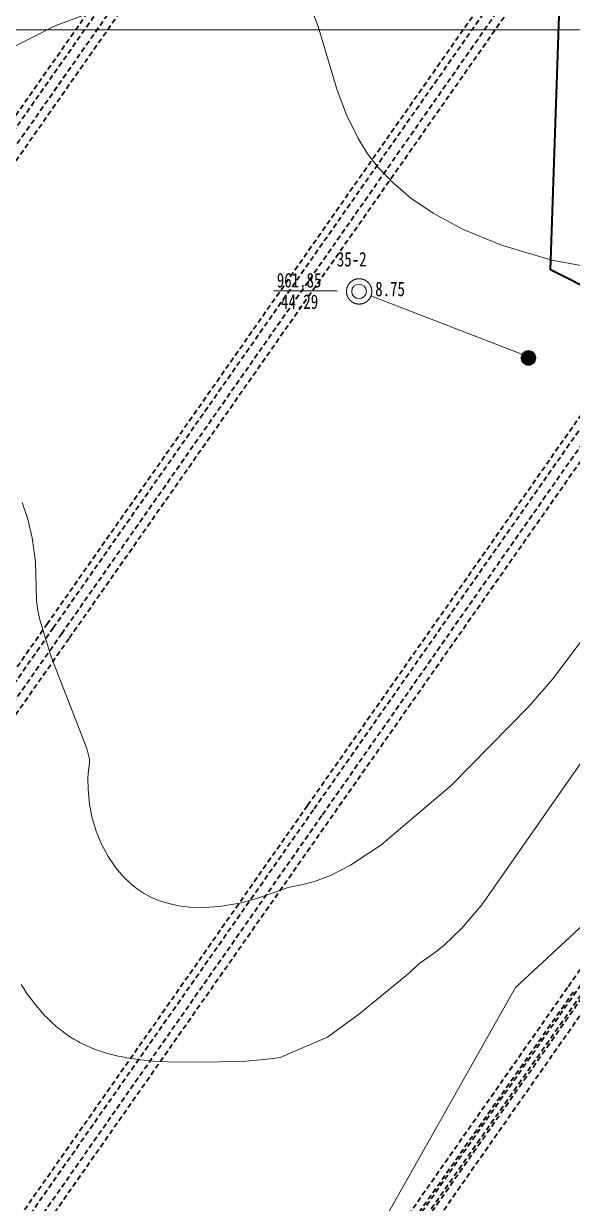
# Model space of a CAD drawing. Header units: inches. Extents: x 36473197 to 36486087, y 3899343 to 3911260.
# Drawn here: x 36477078 to 36477455, y 3905194 to 3906004 of the extents above; entities that cross this region are included whole.
import ezdxf

# ---------------------------------------------------------------- set-up
doc = ezdxf.new("R2010")
doc.units = ezdxf.units.IN
doc.header["$MEASUREMENT"] = 0
doc.linetypes.add('PHANTOM2', pattern=[1.25, 0.625, -0.125, 0.125, -0.125, 0.125, -0.125])
doc.linetypes.add('虚线', pattern=[0.0045, 0.00175, -0.001, 0.00175])
doc.layers.get('0').update_dxf_attribs({"lineweight": 0})
doc.layers.get('Defpoints').update_dxf_attribs({"lineweight": 0})
for name, color, linetype, lineweight in [('4煤底板等值线', 7, 'Continuous', 0), ('五六盘区排水系统', 7, 'Continuous', 0), ('五盘区回采巷道', 7, 'Continuous', 0), ('四盘区辅运巷', 7, 'Continuous', 0), ('居民地', 7, 'Continuous', 0), ('经纬网', 7, 'Continuous', 0), ('钻孔', 7, 'Continuous', 0), ('钻孔变量', 7, 'Continuous', 0)]:
    doc.layers.add(name, color=color, linetype=linetype, lineweight=lineweight)
doc.styles.add('仿宋', font='simfang.ttf')
doc.styles.add('宋体', font='SIMSUN.TTC')
doc.dimstyles.get("Standard").update_dxf_attribs({"dimtxt": 30, "dimasz": 20, "dimexe": 0.18, "dimexo": 0.0625, "dimgap": 0.09, "dimtad": 1, "dimdec": 0, "dimzin": 0, "dimdsep": 46, "dimtxsty": '仿宋', "dimcen": 0.09, "dimclrd": 150, "dimclre": 150, "dimadec": 0, "dimazin": 0, "dimtfac": 1, "dimtdec": 0, "dimtofl": 0, "dimtmove": 0, "dimatfit": 3, "dimfxl": 1, "dimtolj": 1, "dimtzin": 0, "dimlwd": 0, "dimarcsym": 0})

# ---------------------------------------------------------------- blocks, each defined once
blk = doc.blocks.new('*D204')
at = {"layer": 'Defpoints', "color": 0, "transparency": 16777216}
for p in [(36476925.52, 3911082.36), (36486060.15, 3904950.04), (36485936.09, 3904772.87)]:
    blk.add_point(p, dxfattribs=at)
at = {"layer": '四盘区辅运巷', "color": 150, "lineweight": -2, "transparency": 16777216}
for p, q in [((36476925.55, 3911082.41), (36477049.68, 3911259.68)), ((36485936.12, 3904772.92), (36486060.25, 3904950.19))]:
    blk.add_line(p, q, dxfattribs=at)
at = {"layer": '四盘区辅运巷', "color": 150, "lineweight": 0, "transparency": 16777216}
blk.add_line((36477065.96, 3911248.06), (36486043.76, 3904961.51), dxfattribs=at)
at = {"layer": '四盘区辅运巷', "color": 150, "transparency": 16777216}
for points in [[(36477067.87, 3911250.79), (36477064.05, 3911245.33), (36477049.58, 3911259.53)], [(36486045.68, 3904964.24), (36486041.85, 3904958.78), (36486060.15, 3904950.04)]]:
    blk.add_solid(points, dxfattribs=at)
at = {"layer": '四盘区辅运巷', "color": 0, "transparency": 16777216, "insert": (36481563.62, 3908117.29), "char_height": 30, "attachment_point": 5, "rotation": 324.99908, "style": '仿宋'}
blk.add_mtext('\\A1;1100', dxfattribs=at)

msp = doc.modelspace()

# ---------------------------------------------------------------- hatches: boundary and pattern name
at = {"layer": '钻孔变量'}
msp.add_hatch(color=7, dxfattribs=at).paths.add_polyline_path([(36477419.88, 3905774.76), (36477419.9, 3905775.2), (36477419.96, 3905775.63), (36477420.05, 3905776.06), (36477420.18, 3905776.48), (36477420.35, 3905776.88), (36477420.55, 3905777.27), (36477420.79, 3905777.64), (36477421.05, 3905777.98), (36477421.35, 3905778.31), (36477421.67, 3905778.6), (36477422.02, 3905778.87), (36477422.39, 3905779.1), (36477422.78, 3905779.31), (36477423.18, 3905779.47), (36477423.6, 3905779.61), (36477424.03, 3905779.7), (36477424.46, 3905779.76), (36477424.9, 3905779.78), (36477425.34, 3905779.76), (36477425.77, 3905779.7), (36477426.2, 3905779.61), (36477426.61, 3905779.47), (36477427.02, 3905779.31), (36477427.41, 3905779.1), (36477427.78, 3905778.87), (36477428.12, 3905778.6), (36477428.45, 3905778.31), (36477428.74, 3905777.98), (36477429.01, 3905777.64), (36477429.24, 3905777.27), (36477429.45, 3905776.88), (36477429.61, 3905776.48), (36477429.74, 3905776.06), (36477429.84, 3905775.63), (36477429.9, 3905775.2), (36477429.92, 3905774.76), (36477429.9, 3905774.32), (36477429.84, 3905773.89), (36477429.74, 3905773.46), (36477429.61, 3905773.04), (36477429.45, 3905772.64), (36477429.24, 3905772.25), (36477429.01, 3905771.88), (36477428.74, 3905771.53), (36477428.45, 3905771.21), (36477428.12, 3905770.92), (36477427.78, 3905770.65), (36477427.41, 3905770.41), (36477427.02, 3905770.21), (36477426.61, 3905770.04), (36477426.2, 3905769.91), (36477425.77, 3905769.82), (36477425.34, 3905769.76), (36477424.9, 3905769.74), (36477424.46, 3905769.76), (36477424.03, 3905769.82), (36477423.6, 3905769.91), (36477423.18, 3905770.04), (36477422.78, 3905770.21), (36477422.39, 3905770.41), (36477422.02, 3905770.65), (36477421.67, 3905770.92), (36477421.35, 3905771.21), (36477421.05, 3905771.53), (36477420.79, 3905771.88), (36477420.55, 3905772.25), (36477420.35, 3905772.64), (36477420.18, 3905773.04), (36477420.05, 3905773.46), (36477419.96, 3905773.89), (36477419.9, 3905774.32)], flags=17)

# ---------------------------------------------------------------- linework, layer by layer
at = {"color": 1, "linetype": 'PHANTOM2', "ltscale": 50}
msp.add_open_spline([(36474518.89, 3905564.83, 9720.03), (36474632.29, 3905486.71, 9720.03), (36474932.68, 3905278.94, 9720.03), (36475411.14, 3904933.24, 9720.03), (36475947.25, 3904612.08, 9720.03), (36476332.88, 3904300.81, 9720.03), (36476738.86, 3904046.77, 9720.03), (36477044.52, 3903822.93, 9720.03), (36477271.32, 3903657.79, 9720.03), (36477329.24, 3903615.75, 9720.03)], degree=3, knots=[190.057081, 190.057081, 190.057081, 190.057081, 782.360098, 1761.189043, 2728.380552, 3465.805885, 3888.060681, 4786.880983, 5094.703494, 5094.703494, 5094.703494, 5094.703494], dxfattribs=at)
at = {"layer": '4煤底板等值线', "color": 7, "linetype": 'Continuous', "lineweight": 0}
for p, q in [((36477343.38, 3905352.74), (36477309.12, 3905324.6, 60)), ((36477083.73, 3905333.91, 60), (36477081.85, 3905336.45, 60)), ((36477085.66, 3905331.42, 60), (36477083.73, 3905333.91, 60)), ((36477087.64, 3905328.96, 60), (36477085.66, 3905331.42, 60)), ((36477089.68, 3905326.56, 60), (36477087.64, 3905328.96, 60)), ((36477090.71, 3905325.4, 60), (36477089.68, 3905326.56, 60)), ((36477091.76, 3905324.25, 60), (36477090.71, 3905325.4, 60)), ((36477092.82, 3905323.11, 60), (36477091.76, 3905324.25, 60)), ((36477093.9, 3905321.99, 60), (36477092.82, 3905323.11, 60)), ((36477094.99, 3905320.9, 60), (36477093.9, 3905321.99, 60)), ((36477096.09, 3905319.83, 60), (36477094.99, 3905320.9, 60)), ((36477097.2, 3905318.77, 60), (36477096.09, 3905319.83, 60)), ((36477098.33, 3905317.72, 60), (36477097.2, 3905318.77, 60)), ((36477309.12, 3905324.6, 60), (36477286.84, 3905308.37, 60)), ((36477099.46, 3905316.71, 60), (36477098.33, 3905317.72, 60)), ((36477100.61, 3905315.72, 60), (36477099.46, 3905316.71, 60)), ((36477101.78, 3905314.74, 60), (36477100.61, 3905315.72, 60)), ((36477102.95, 3905313.78, 60), (36477101.78, 3905314.74, 60)), ((36477104.14, 3905312.85, 60), (36477102.95, 3905313.78, 60)), ((36477105.33, 3905311.94, 60), (36477104.14, 3905312.85, 60)), ((36477106.54, 3905311.05, 60), (36477105.33, 3905311.94, 60)), ((36477107.77, 3905310.18, 60), (36477106.54, 3905311.05, 60)), ((36477109, 3905309.34, 60), (36477107.77, 3905310.18, 60)), ((36477110.24, 3905308.52, 60), (36477109, 3905309.34, 60)), ((36477111.5, 3905307.73, 60), (36477110.24, 3905308.52, 60)), ((36477112.77, 3905306.95, 60), (36477111.5, 3905307.73, 60)), ((36477114.05, 3905306.21, 60), (36477112.77, 3905306.95, 60)), ((36477115.34, 3905305.49, 60), (36477114.05, 3905306.21, 60)), ((36477116.64, 3905304.78, 60), (36477115.34, 3905305.49, 60)), ((36477117.95, 3905304.1, 60), (36477116.64, 3905304.78, 60)), ((36477119.27, 3905303.45, 60), (36477117.95, 3905304.1, 60)), ((36477120.61, 3905302.82, 60), (36477119.27, 3905303.45, 60)), ((36477121.95, 3905302.2, 60), (36477120.61, 3905302.82, 60)), ((36477286.84, 3905308.37, 60), (36477254.43, 3905294.45, 60)), ((36477123.3, 3905301.61, 60), (36477121.95, 3905302.2, 60)), ((36477124.66, 3905301.04, 60), (36477123.3, 3905301.61, 60)), ((36477126.04, 3905300.49, 60), (36477124.66, 3905301.04, 60)), ((36477127.42, 3905299.96, 60), (36477126.04, 3905300.49, 60)), ((36477128.8, 3905299.45, 60), (36477127.42, 3905299.96, 60)), ((36477130.21, 3905298.96, 60), (36477128.8, 3905299.45, 60)), ((36477131.62, 3905298.48, 60), (36477130.21, 3905298.96, 60)), ((36477133.03, 3905298.03, 60), (36477131.62, 3905298.48, 60)), ((36477134.46, 3905297.59, 60), (36477133.03, 3905298.03, 60)), ((36477137.35, 3905296.78, 60), (36477134.46, 3905297.59, 60)), ((36477140.27, 3905296.03, 60), (36477137.35, 3905296.78, 60)), ((36477143.2, 3905295.35, 60), (36477140.27, 3905296.03, 60)), ((36477146.15, 3905294.73, 60), (36477143.2, 3905295.35, 60)), ((36477149.17, 3905294.17, 60), (36477146.15, 3905294.73, 60)), ((36477152.21, 3905293.66, 60), (36477149.17, 3905294.17, 60)), ((36477254.43, 3905294.45, 60), (36477247.98, 3905293.44, 60)), ((36477155.25, 3905293.22, 60), (36477152.21, 3905293.66, 60)), ((36477158.3, 3905292.83, 60), (36477155.25, 3905293.22, 60)), ((36477163.01, 3905292.33, 60), (36477158.3, 3905292.83, 60)), ((36477167.73, 3905291.94, 60), (36477163.01, 3905292.33, 60)), ((36477172.46, 3905291.64, 60), (36477167.73, 3905291.94, 60)), ((36477177.19, 3905291.41, 60), (36477172.46, 3905291.64, 60)), ((36477195.05, 3905291.16, 60), (36477177.19, 3905291.41, 60)), ((36477212.95, 3905291.42, 60), (36477195.05, 3905291.16, 60)), ((36477230.85, 3905291.77, 60), (36477212.95, 3905291.42, 60)), ((36477247.98, 3905293.44, 60), (36477230.85, 3905291.77, 60))]:
    msp.add_line(p, q, dxfattribs=at)
at = {"layer": '4煤底板等值线', "color": 7, "linetype": 'Continuous', "lineweight": 0, "flags": 128}
for points in [[(36476743.46, 3905772.81), (36476792.94, 3905788.46), (36476820.95, 3905800.51), (36476850.93, 3905817.47), (36476899.31, 3905853.61), (36477039.86, 3905968.65), (36477066.36, 3905985.88), (36477099.75, 3906002.79), (36477150.7, 3906022.16)], [(36477276.79, 3906012), (36477280.58, 3906002.4), (36477293.44, 3905958.65), (36477300.04, 3905941.65), (36477307.64, 3905926.02), (36477314.47, 3905914.99), (36477322.02, 3905905.29), (36477331.91, 3905894.97), (36477344.13, 3905884.6), (36477359.43, 3905874.1), (36477379.65, 3905863.15), (36477406.47, 3905852.11), (36477441.02, 3905841.94), (36477480.87, 3905834.54), (36477521.32, 3905831.26), (36477532.87, 3905831.06), (36477597.15, 3905835.17), (36477665.26, 3905846.26), (36477710.18, 3905857.74), (36477724.8, 3905862.6), (36477760.8, 3905878.29), (36477865.68, 3905933.23)], [(36477121.69, 3905506.61), (36477097.05, 3905569.42), (36477089.33, 3905594.94), (36477087.93, 3905601.41), (36477086.93, 3905607.95), (36477086.29, 3905634.87), (36477084.05, 3905651.28), (36477081.05, 3905664.08), (36477077.21, 3905675.48)], [(36477259.92, 3905411.18), (36477262.03, 3905411.69), (36477268.99, 3905412.89), (36477278.05, 3905415.29), (36477289, 3905419.43), (36477302.66, 3905426.36), (36477323.49, 3905440.13), (36477371.79, 3905481.08), (36477425.09, 3905535.31), (36477441.6, 3905554.53), (36477510.47, 3905646.05)], [(36477478.16, 3905521.13), (36477392.91, 3905399.24), (36477379.22, 3905383.21), (36477366.82, 3905371.32), (36477361.41, 3905366.89), (36477349.47, 3905358.42), (36477343.38, 3905352.74)], [(36477259.92, 3905411.18), (36477238.98, 3905403.7), (36477226.58, 3905400.43), (36477212.71, 3905398.12), (36477201.73, 3905397.38), (36477192.33, 3905397.65), (36477184.49, 3905398.6), (36477176.91, 3905400.26), (36477170.83, 3905402.23), (36477165.01, 3905404.75), (36477160.55, 3905407.18), (36477156.3, 3905410), (36477151.28, 3905414.04), (36477146.61, 3905418.6), (36477141.49, 3905424.69), (36477136.22, 3905432.49), (36477131.74, 3905440.9), (36477128.1, 3905449.74), (36477125.34, 3905458.84), (36477123.5, 3905468.05), (36477122.48, 3905478.58), (36477122.32, 3905486.46), (36477122.44, 3905489.09), (36477123.34, 3905496.73), (36477123.4, 3905498.62), (36477123.37, 3905499.25), (36477123.25, 3905500.18), (36477121.69, 3905506.61)], [(36477153.86, 3905485.44), (36477153.86, 3905485.44)], [(36477478.32, 3905400.17), (36477415.99, 3905342.46), (36477043.63, 3904683.23)], [(36477289.39, 3905390.54), (36477289.39, 3905390.54)], [(36477151.61, 3905293.76), (36477149.17, 3905294.17), (36477146.15, 3905294.73), (36477143.2, 3905295.35), (36477140.27, 3905296.03), (36477137.35, 3905296.78), (36477134.46, 3905297.59), (36477133.03, 3905298.03), (36477131.62, 3905298.48), (36477130.21, 3905298.96), (36477128.8, 3905299.45), (36477127.42, 3905299.96), (36477126.04, 3905300.49), (36477124.66, 3905301.04), (36477123.3, 3905301.61), (36477121.95, 3905302.2), (36477120.61, 3905302.82), (36477119.27, 3905303.45), (36477117.95, 3905304.1), (36477116.64, 3905304.79), (36477115.34, 3905305.49), (36477114.05, 3905306.21), (36477112.77, 3905306.95), (36477111.5, 3905307.73), (36477110.24, 3905308.52), (36477109, 3905309.34), (36477107.77, 3905310.18), (36477106.54, 3905311.05), (36477105.33, 3905311.94), (36477104.14, 3905312.85), (36477102.95, 3905313.78), (36477101.78, 3905314.74), (36477100.61, 3905315.72), (36477099.46, 3905316.71), (36477098.33, 3905317.72), (36477097.2, 3905318.77), (36477096.09, 3905319.83), (36477094.99, 3905320.9), (36477093.9, 3905321.99), (36477092.82, 3905323.11), (36477091.76, 3905324.25), (36477090.71, 3905325.39), (36477089.68, 3905326.56), (36477087.64, 3905328.96), (36477085.66, 3905331.42), (36477083.73, 3905333.91), (36477081.85, 3905336.45), (36477080.03, 3905339.08), (36477078.27, 3905341.74), (36477076.55, 3905344.44)], [(36477406.25, 3905308.72), (36477406.25, 3905308.72)]]:
    msp.add_lwpolyline(points, dxfattribs=at)
at = {"layer": '五六盘区排水系统', "color": 30, "linetype": '虚线', "lineweight": 30, "ltscale": 2000, "true_color": 0xff7f00}
for p, q in [((36478650.3, 3907042.86), (36477063.86, 3904777.16)), ((36478653.58, 3907040.56), (36477067.13, 3904774.87))]:
    msp.add_line(p, q, dxfattribs=at)
at = {"layer": '五盘区回采巷道', "color": 7, "linetype": '虚线', "lineweight": 30, "ltscale": 2000}
for p, q in [((36478189.47, 3907515.21), (36476621.43, 3905275.81)), ((36478178.92, 3907521.06), (36476631.47, 3905311.07)), ((36478183.31, 3907518.63), (36476632.7, 3905304.1)), ((36478189.47, 3907515.21), (36476925.9, 3905710.63)), ((36478194.75, 3907512.29), (36476629.79, 3905277.28)), ((36478418.69, 3907462.5), (36477103.84, 3905584.7)), ((36478423.96, 3907459.57), (36477108.76, 3905581.25)), ((36478370.63, 3907414.79), (36477094.01, 3905591.58)), ((36478370.63, 3907414.79), (36477094.01, 3905591.58)), ((36478370.63, 3907414.79), (36477094.01, 3905591.58)), ((36478375.03, 3907412.36), (36477098.11, 3905588.71)), ((36478375.03, 3907412.36), (36477098.11, 3905588.71)), ((36478375.03, 3907412.36), (36477098.11, 3905588.71)), ((36478615.68, 3907353.3), (36476869.08, 3904858.89)), ((36478610.4, 3907356.23), (36477283.05, 3905460.56)), ((36478615.68, 3907353.3), (36477287.96, 3905457.11)), ((36478562.35, 3907308.52), (36477273.22, 3905467.44)), ((36478562.35, 3907308.52), (36477273.22, 3905467.44)), ((36478562.35, 3907308.52), (36477273.22, 3905467.44)), ((36478566.75, 3907306.09), (36477277.31, 3905464.57)), ((36478566.75, 3907306.09), (36477277.31, 3905464.57)), ((36478566.75, 3907306.09), (36477277.31, 3905464.57)), ((36478754.07, 3907202.25), (36477451.75, 3905342.33)), ((36478754.07, 3907202.25), (36477451.75, 3905342.33)), ((36478754.07, 3907202.25), (36477451.75, 3905342.33)), ((36477094.64, 3905592.48), (36476793.61, 3905162.56)), ((36477098.74, 3905589.61), (36476794.27, 3905154.78)), ((36477104.47, 3905585.59), (36476743.82, 3905070.52)), ((36477109.39, 3905582.15), (36476751.6, 3905071.18)), ((36477273.22, 3905467.44), (36476915.43, 3904956.46)), ((36477277.31, 3905464.57), (36476916.66, 3904949.5)), ((36477283.05, 3905460.56), (36476861.3, 3904858.23)), ((36477461.62, 3905335.52), (36477031.93, 3904721.85)), ((36477451.79, 3905342.4), (36477032.91, 3904744.17)), ((36477455.89, 3905339.53), (36477034.14, 3904737.21)), ((36477466.54, 3905332.07), (36477039.72, 3904722.5))]:
    msp.add_line(p, q, dxfattribs=at)
at = {"layer": '居民地', "color": 254, "linetype": 'Continuous', "lineweight": 35, "true_color": 0xd7d7d7}
for p, q in [((36477439.98, 3905835.19, 0.2), (36477447.25, 3906042.85, 0.2)), ((36477488.61, 3905810.9, 0.2), (36477439.98, 3905835.19, 0.2))]:
    msp.add_line(p, q, dxfattribs=at)
at = {"layer": '经纬网', "color": 7, "linetype": 'Continuous', "lineweight": 9}
msp.add_line((36483817.51, 3906000), (36474392.66, 3906000), dxfattribs=at)
at = {"layer": '钻孔', "color": 7, "const_width": 0.75}
msp.add_lwpolyline([(36477317.34, 3905820.46, -1), (36477299.93, 3905820.46, -1), (36477317.34, 3905820.46)], format="xyb", dxfattribs=at)
at = {"layer": '钻孔', "color": 7, "linetype": 'Continuous', "flags": 128}
msp.add_lwpolyline([(36477250.14, 3905820.82), (36477293.53, 3905820.82)], dxfattribs=at)
at = {"layer": '钻孔', "flags": 128}
msp.add_lwpolyline([(36477316.75, 3905817.33), (36477424.43, 3905775.79)], dxfattribs=at)
at = {"layer": '钻孔', "color": 7, "linetype": 'Continuous', "lineweight": 0}
msp.add_circle((36477308.57, 3905820.46), 5.02, dxfattribs=at)
at = {"layer": '钻孔变量', "color": 7}
msp.add_lwpolyline([(36477419.88, 3905774.76), (36477419.9, 3905775.2), (36477419.96, 3905775.63), (36477420.05, 3905776.06), (36477420.18, 3905776.48), (36477420.35, 3905776.88), (36477420.55, 3905777.27), (36477420.79, 3905777.64), (36477421.05, 3905777.98), (36477421.35, 3905778.31), (36477421.67, 3905778.6), (36477422.02, 3905778.87), (36477422.39, 3905779.1), (36477422.78, 3905779.31), (36477423.18, 3905779.47), (36477423.6, 3905779.61), (36477424.03, 3905779.7), (36477424.46, 3905779.76), (36477424.9, 3905779.78), (36477425.34, 3905779.76), (36477425.77, 3905779.7), (36477426.2, 3905779.61), (36477426.61, 3905779.47), (36477427.02, 3905779.31), (36477427.41, 3905779.1), (36477427.78, 3905778.87), (36477428.12, 3905778.6), (36477428.45, 3905778.31), (36477428.74, 3905777.98), (36477429.01, 3905777.64), (36477429.24, 3905777.27), (36477429.45, 3905776.88), (36477429.61, 3905776.48), (36477429.74, 3905776.06), (36477429.84, 3905775.63), (36477429.9, 3905775.2), (36477429.92, 3905774.76), (36477429.9, 3905774.32), (36477429.84, 3905773.89), (36477429.74, 3905773.46), (36477429.61, 3905773.04), (36477429.45, 3905772.64), (36477429.24, 3905772.25), (36477429.01, 3905771.88), (36477428.74, 3905771.53), (36477428.45, 3905771.21), (36477428.12, 3905770.92), (36477427.78, 3905770.65), (36477427.41, 3905770.41), (36477427.02, 3905770.21), (36477426.61, 3905770.04), (36477426.2, 3905769.91), (36477425.77, 3905769.82), (36477425.34, 3905769.76), (36477424.9, 3905769.74), (36477424.46, 3905769.76), (36477424.03, 3905769.82), (36477423.6, 3905769.91), (36477423.18, 3905770.04), (36477422.78, 3905770.21), (36477422.39, 3905770.41), (36477422.02, 3905770.65), (36477421.67, 3905770.92), (36477421.35, 3905771.21), (36477421.05, 3905771.53), (36477420.79, 3905771.88), (36477420.55, 3905772.25), (36477420.35, 3905772.64), (36477420.18, 3905773.04), (36477420.05, 3905773.46), (36477419.96, 3905773.89), (36477419.9, 3905774.32), (36477419.88, 3905774.76)], dxfattribs=at)

# ---------------------------------------------------------------- texts
at = {"layer": '钻孔', "color": 7, "style": '宋体', "width": 0.75}
for s, p in [('35-2', (36477293.32, 3905837.58)), ('8.75', (36477319.67, 3905817.17)), ('44.29', (36477255, 3905808.42))]:
    msp.add_text(s, height=10, dxfattribs=at).set_placement(p)
at = {"layer": '钻孔', "color": 1, "true_color": 0xff0000, "style": '宋体', "width": 0.75}
msp.add_text('961.85', height=10, dxfattribs=at).set_placement((36477252.09, 3905823.17))

# ---------------------------------------------------------------- dimensions: what is measured, and where the dimension line sits
at = {"layer": '四盘区辅运巷'}
dim = msp.add_aligned_dim(p1=(36476925.52, 3911082.36), p2=(36485936.09, 3904772.87), distance=216.29, text='1100', dimstyle='Standard', dxfattribs=at)
dim.commit()
dim.dimension.update_dxf_attribs({"geometry": '*D204', "text_midpoint": (36481563.62, 3908117.29)})

doc.saveas('drawing.dxf')
